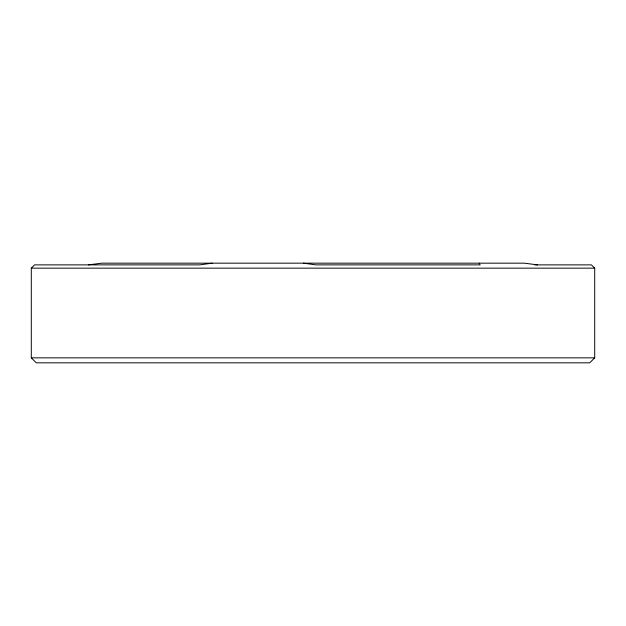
<?xml version="1.0" encoding="UTF-8"?>
<svg xmlns="http://www.w3.org/2000/svg" width="626" height="626" viewBox="0 0 626 626"><rect width="100%" height="100%" fill="white"/><g stroke="black" fill="none" stroke-linecap="round" stroke-linejoin="round"><path stroke-width="0.94" d="M534.635 264.876L591.437 264.876L594.7 268.155L594.7 357.845L589.731 362.83L36.269 362.83L31.3 357.845L31.3 268.155L34.563 264.876L199.655 264.876L212.245 263.17M88.422 264.876L101.772 263.17L524.228 263.17L537.577 264.876M31.3 268.155L594.7 268.155M31.3 357.845L594.7 357.845M303.336 263.17L316.044 264.876L480.111 264.876L479.258 263.17"/></g></svg>
